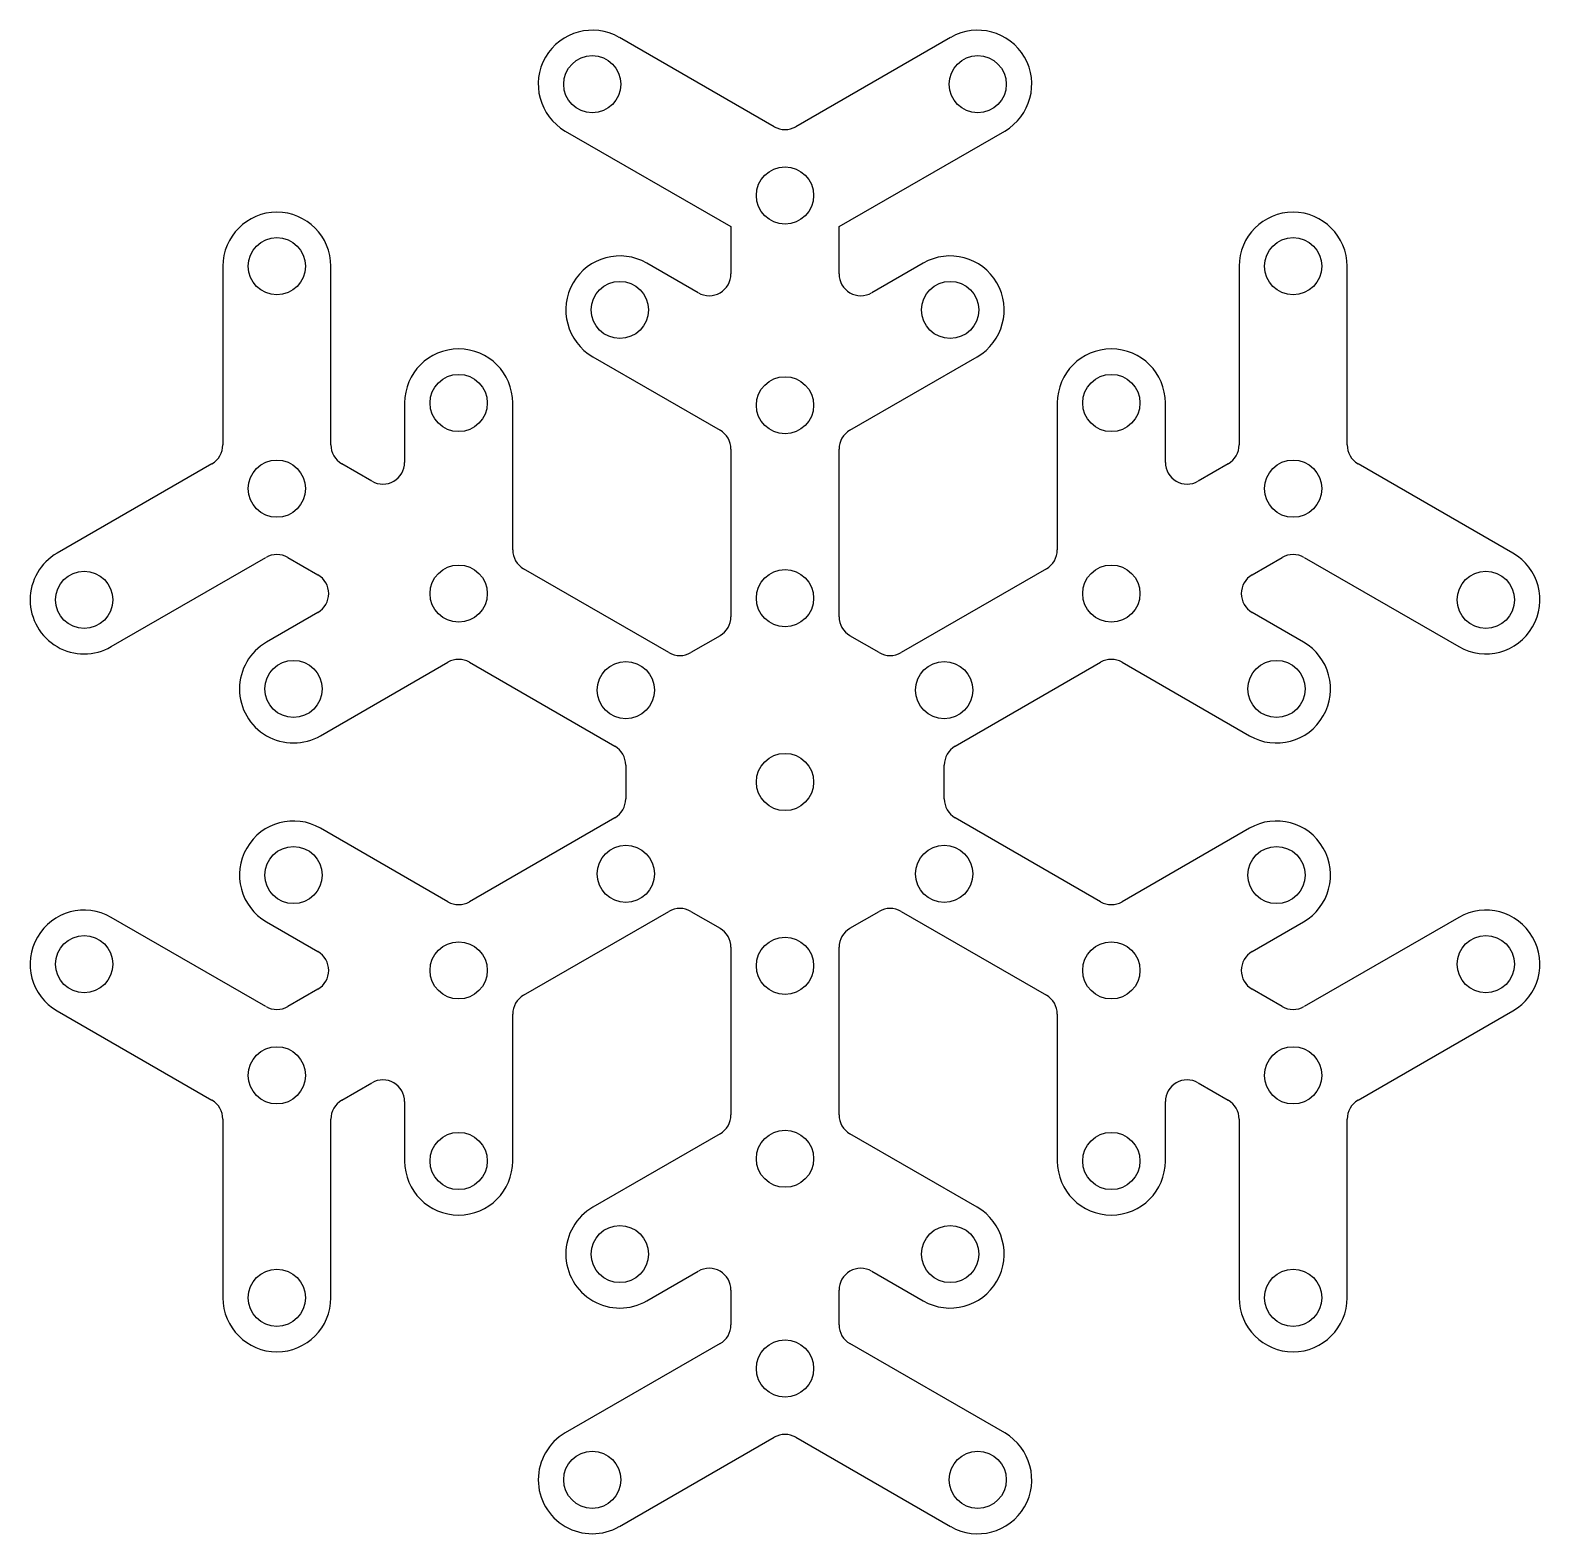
# Model space of a CAD drawing. Header units: inches. Extents: x -5.9 to 5.9, y -5.9 to 5.9.
import ezdxf

# ---------------------------------------------------------------- set-up
doc = ezdxf.new("R2010")
doc.units = ezdxf.units.IN
doc.header["$MEASUREMENT"] = 0

msp = doc.modelspace()

# ---------------------------------------------------------------- linework, layer by layer
at = {"color": 7, "linetype": 'Continuous', "lineweight": 25}
for p, q in [((-0.086, 5.155), (-1.303, 5.858)), ((1.303, 5.858), (0.086, 5.155)), ((-1.728, 5.122), (-0.425, 4.37)), ((0.425, 4.37), (1.728, 5.122)), ((-0.425, 4.37), (-0.425, 3.997)), ((0.425, 3.997), (0.425, 4.37)), ((-4.422, 4.058), (-4.422, 2.652)), ((-3.572, 2.652), (-3.572, 4.058)), ((-0.682, 3.849), (-1.087, 4.082)), ((1.087, 4.082), (0.682, 3.849)), ((3.572, 4.058), (3.572, 2.652)), ((4.422, 2.652), (4.422, 4.058)), ((-1.512, 3.346), (-0.511, 2.768)), ((0.511, 2.768), (1.512, 3.346)), ((-2.992, 2.982), (-2.992, 2.515)), ((-2.142, 1.826), (-2.142, 2.982)), ((2.142, 2.982), (2.142, 1.826)), ((2.992, 2.515), (2.992, 2.982)), ((-0.425, 2.62), (-0.425, 1.3)), ((0.425, 1.3), (0.425, 2.62)), ((-4.508, 2.504), (-5.725, 1.801)), ((-3.249, 2.367), (-3.486, 2.504)), ((3.486, 2.504), (3.249, 2.367)), ((5.725, 1.801), (4.508, 2.504)), ((-5.3, 1.065), (-4.083, 1.767)), ((-3.911, 1.767), (-3.674, 1.63)), ((-0.913, 1.018), (-2.057, 1.678)), ((2.057, 1.678), (0.913, 1.018)), ((3.674, 1.63), (3.911, 1.767)), ((4.083, 1.767), (5.3, 1.065)), ((-3.674, 1.334), (-4.079, 1.1)), ((4.079, 1.1), (3.674, 1.334)), ((-0.511, 1.151), (-0.742, 1.018)), ((0.742, 1.018), (0.511, 1.151)), ((-3.654, 0.364), (-2.653, 0.942)), ((-2.482, 0.942), (-1.338, 0.282)), ((1.338, 0.282), (2.482, 0.942)), ((2.653, 0.942), (3.654, 0.364)), ((-1.252, 0.133), (-1.252, -0.133)), ((1.252, -0.133), (1.252, 0.133)), ((-1.338, -0.282), (-2.482, -0.942)), ((2.482, -0.942), (1.338, -0.282)), ((-2.653, -0.942), (-3.654, -0.364)), ((3.654, -0.364), (2.653, -0.942)), ((-4.083, -1.767), (-5.3, -1.065)), ((-2.057, -1.678), (-0.913, -1.018)), ((-0.742, -1.018), (-0.511, -1.151)), ((0.511, -1.151), (0.742, -1.018)), ((0.913, -1.018), (2.057, -1.678)), ((5.3, -1.065), (4.083, -1.767)), ((-4.079, -1.1), (-3.674, -1.334)), ((3.674, -1.334), (4.079, -1.1)), ((-0.425, -1.3), (-0.425, -2.62)), ((0.425, -2.62), (0.425, -1.3)), ((-3.674, -1.63), (-3.911, -1.767)), ((3.911, -1.767), (3.674, -1.63)), ((-5.725, -1.801), (-4.508, -2.504)), ((-2.142, -2.982), (-2.142, -1.826)), ((2.142, -1.826), (2.142, -2.982)), ((4.508, -2.504), (5.725, -1.801)), ((-3.486, -2.504), (-3.249, -2.367)), ((3.249, -2.367), (3.486, -2.504)), ((-2.992, -2.515), (-2.992, -2.982)), ((2.992, -2.982), (2.992, -2.515)), ((-4.422, -2.652), (-4.422, -4.058)), ((-3.572, -4.058), (-3.572, -2.652)), ((3.572, -2.652), (3.572, -4.058)), ((4.422, -4.058), (4.422, -2.652)), ((-0.511, -2.768), (-1.512, -3.346)), ((1.512, -3.346), (0.511, -2.768)), ((-1.087, -4.082), (-0.682, -3.849)), ((0.682, -3.849), (1.087, -4.082)), ((-0.425, -3.997), (-0.425, -4.271)), ((0.425, -4.271), (0.425, -3.997)), ((-0.511, -4.419), (-1.728, -5.122)), ((1.728, -5.122), (0.511, -4.419)), ((-1.303, -5.858), (-0.086, -5.155)), ((0.086, -5.155), (1.303, -5.858))]:
    msp.add_line(p, q, dxfattribs=at)
for centre in [(-1.516, 5.49), (1.516, 5.49), (0, 4.615), (-3.997, 4.058), (3.997, 4.058), (-1.299, 3.714), (1.299, 3.714), (-2.567, 2.982), (2.567, 2.982), (0, 2.964), (-3.997, 2.308), (3.997, 2.308), (-2.567, 1.482), (0, 1.446), (2.567, 1.482), (-5.513, 1.433), (5.513, 1.433), (-3.866, 0.732), (3.866, 0.732), (-1.252, 0.723), (1.252, 0.723), (0, 0), (-3.866, -0.732), (-1.252, -0.723), (1.252, -0.723), (3.866, -0.732), (-5.513, -1.433), (-2.567, -1.482), (0, -1.446), (2.567, -1.482), (5.513, -1.433), (-3.997, -2.308), (3.997, -2.308), (-2.567, -2.982), (0, -2.964), (2.567, -2.982), (-1.299, -3.714), (1.299, -3.714), (-3.997, -4.058), (3.997, -4.058), (0, -4.615), (-1.516, -5.49), (1.516, -5.49)]:
    msp.add_circle(centre, 0.225, dxfattribs=at)
for centre, radius, start, end in [((-1.516, 5.49), 0.425, 60, 240), ((1.516, 5.49), 0.425, 300, 120), ((0, 5.304), 0.171, 240, 300), ((-3.997, 4.058), 0.425, 0, 180), ((3.997, 4.058), 0.425, 0, 180), ((-1.299, 3.714), 0.425, 60, 240), ((1.299, 3.714), 0.425, 300, 120), ((-0.596, 3.997), 0.171, 240, 0), ((0.596, 3.997), 0.171, 180, 300), ((-2.567, 2.982), 0.425, 0, 180), ((2.567, 2.982), 0.425, 0, 180), ((-0.596, 2.62), 0.171, 0, 60), ((0.596, 2.62), 0.171, 120, 180), ((-4.593, 2.652), 0.171, 300, 0), ((-3.401, 2.652), 0.171, 180, 240), ((3.401, 2.652), 0.171, 300, 0), ((4.593, 2.652), 0.171, 180, 240), ((-3.163, 2.515), 0.171, 240, 0), ((3.163, 2.515), 0.171, 180, 300), ((-5.513, 1.433), 0.425, 120, 300), ((-3.997, 1.619), 0.171, 60, 120), ((-1.971, 1.826), 0.171, 180, 240), ((1.971, 1.826), 0.171, 300, 0), ((3.997, 1.619), 0.171, 60, 120), ((5.513, 1.433), 0.425, 240, 60), ((-3.76, 1.482), 0.171, 300, 60), ((3.76, 1.482), 0.171, 120, 240), ((-0.596, 1.3), 0.171, 300, 0), ((0.596, 1.3), 0.171, 180, 240), ((-3.866, 0.732), 0.425, 120, 300), ((3.866, 0.732), 0.425, 240, 60), ((-2.567, 0.794), 0.171, 60, 120), ((-0.827, 1.166), 0.171, 240, 300), ((0.827, 1.166), 0.171, 240, 300), ((2.567, 0.794), 0.171, 60, 120), ((-1.424, 0.133), 0.171, 0, 60), ((1.424, 0.133), 0.171, 120, 180), ((-1.424, -0.133), 0.171, 300, 0), ((1.424, -0.133), 0.171, 180, 240), ((-3.866, -0.732), 0.425, 60, 240), ((3.866, -0.732), 0.425, 300, 120), ((-2.567, -0.794), 0.171, 240, 300), ((2.567, -0.794), 0.171, 240, 300), ((-5.513, -1.433), 0.425, 60, 240), ((-0.827, -1.166), 0.171, 60, 120), ((0.827, -1.166), 0.171, 60, 120), ((5.513, -1.433), 0.425, 300, 120), ((-0.596, -1.3), 0.171, 0, 60), ((0.596, -1.3), 0.171, 120, 180), ((-3.76, -1.482), 0.171, 300, 60), ((3.76, -1.482), 0.171, 120, 240), ((-3.997, -1.619), 0.171, 240, 300), ((-1.971, -1.826), 0.171, 120, 180), ((1.971, -1.826), 0.171, 0, 60), ((3.997, -1.619), 0.171, 240, 300), ((-3.163, -2.515), 0.171, 0, 120), ((3.163, -2.515), 0.171, 60, 180), ((-4.593, -2.652), 0.171, 0, 60), ((-3.401, -2.652), 0.171, 120, 180), ((3.401, -2.652), 0.171, 0, 60), ((4.593, -2.652), 0.171, 120, 180), ((-0.596, -2.62), 0.171, 300, 0), ((0.596, -2.62), 0.171, 180, 240), ((-2.567, -2.982), 0.425, 180, 0), ((2.567, -2.982), 0.425, 180, 0), ((-1.299, -3.714), 0.425, 120, 300), ((1.299, -3.714), 0.425, 240, 60), ((-0.596, -3.997), 0.171, 0, 120), ((0.596, -3.997), 0.171, 60, 180), ((-3.997, -4.058), 0.425, 180, 0), ((3.997, -4.058), 0.425, 180, 0), ((-0.596, -4.271), 0.171, 300, 0), ((0.596, -4.271), 0.171, 180, 240), ((-1.516, -5.49), 0.425, 120, 300), ((0, -5.304), 0.171, 60, 120), ((1.516, -5.49), 0.425, 240, 60)]:
    msp.add_arc(centre, radius, start, end, dxfattribs=at)

doc.saveas('drawing.dxf')
